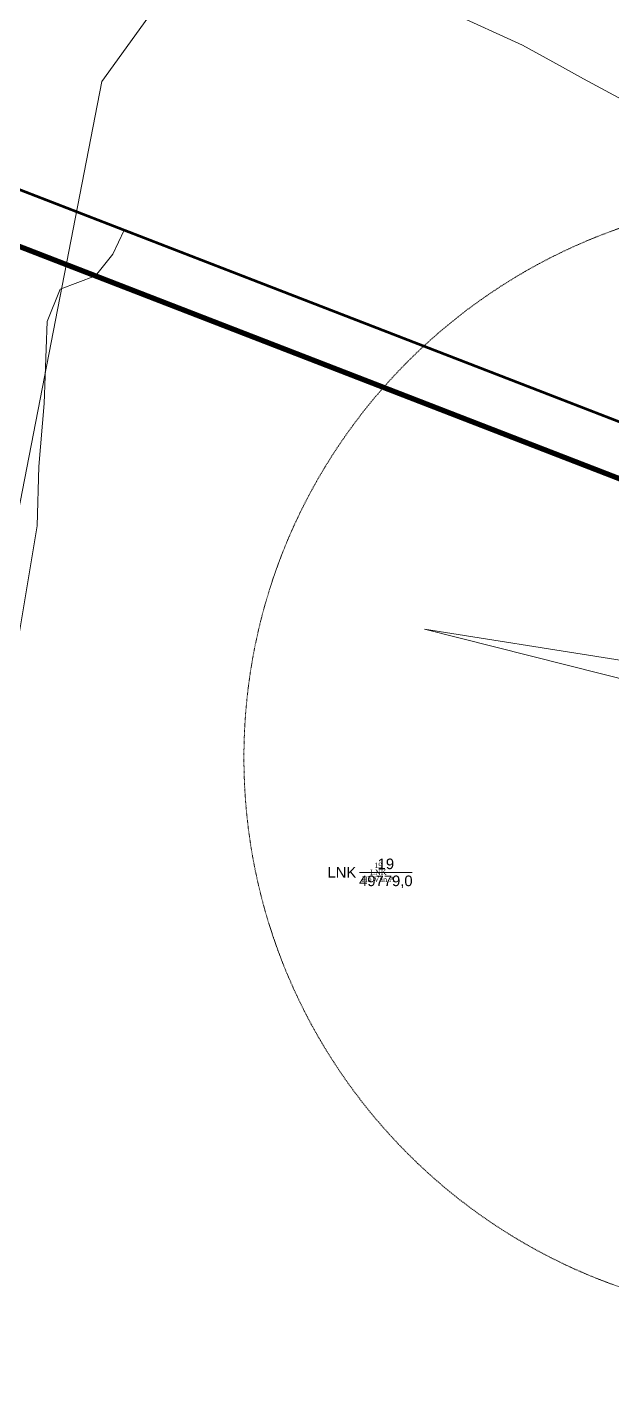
# Model space of a CAD drawing. Header units: metres. Extents: x 0 to 551036, y 0 to 1845929.
# Drawn here: x 547615.4 to 547725.8, y 1842539.4 to 1842794.2 of the extents above; entities that cross this region are included whole.
import ezdxf
from ezdxf.enums import TextEntityAlignment as Align

# ---------------------------------------------------------------- set-up
doc = ezdxf.new("R2010")
doc.units = ezdxf.units.M
doc.header["$MEASUREMENT"] = 0
doc.linetypes.add('Anordnung Grundriss$0$GESTRICHELT', pattern=[0.75, 0.5, -0.25])
doc.linetypes.add('BD HH1 KEM TMB$0$DASHDOT2', pattern=[0.5, 0.25, -0.125, 0, -0.125])
for name, color, linetype, lineweight in [('BD HH1 KEM TMB$0$duongdapcao', 7, 'Continuous', 0), ('BD HH1 KEM TMB$0$Ranh', 7, 'Continuous', 0), ('Level 10', 7, 'Continuous', 0), ('Level 13', 7, 'Continuous', 0), ('Level 15', 7, 'Continuous', 0), ('Level 2', 7, 'Continuous', 0), ('Level 4', 7, 'Continuous', 0), ('Q-CORRIDO', 7, 'Continuous', 0), ('Ranh', 7, 'Continuous', 0), ('Đường', 7, 'Continuous', 0)]:
    doc.layers.add(name, color=color, linetype=linetype, lineweight=lineweight)
doc.styles.add('Style-Arial', font='arial.ttf')
doc.styles.add('Style-Times New Roman', font='times.ttf')
doc.linetypes.add('FENCELINE1', pattern='A,6.35,-2.54,[133,ltypeshp.shx,S=2.54,R=0,X=-2.54,Y=0],-2.54,25.4', length=36.83)

# ---------------------------------------------------------------- blocks, each defined once
blk = doc.blocks.new('TB')
at = {"layer": 'Level 4', "color": 1, "lineweight": 13, "flags": 128}
blk.add_lwpolyline([(-131.5, 19.3), (-432.9, -620.6), (-85.8, -28.6)], dxfattribs=at)
at = {"layer": 'Level 4', "color": 2, "linetype": 'Anordnung Grundriss$0$GESTRICHELT', "lineweight": 13, "ltscale": 0.2}
blk.add_circle((0, 0), 1057.3, dxfattribs=at)
blk = doc.blocks.new('N_THUA_7')
at = {"layer": 'Level 13', "color": 2, "linetype": 'Continuous', "lineweight": 0}
blk.add_line((-3.56, 0), (6.4, 0), dxfattribs=at)
at = {"layer": 'Level 13', "color": 5, "linetype": 'Continuous', "lineweight": 0, "style": 'Style-Arial'}
blk.add_text('19', height=2, dxfattribs=at).set_placement((1.42, 1.6), align=Align.MIDDLE_CENTER)
at = {"layer": 'Level 2', "color": 3, "linetype": 'Continuous', "lineweight": 0, "style": 'Style-Arial'}
blk.add_text('LNK', height=2, dxfattribs=at).set_placement((-4.16, 0), align=Align.MIDDLE_RIGHT)
at = {"layer": 'Level 4', "color": 1, "linetype": 'Continuous', "lineweight": 0, "style": 'Style-Arial'}
blk.add_text('49779,0', height=2, dxfattribs=at).set_placement((1.42, -1.6), align=Align.MIDDLE_CENTER)

msp = doc.modelspace()

# ---------------------------------------------------------------- linework, layer by layer
at = {"layer": 'BD HH1 KEM TMB$0$duongdapcao', "flags": 128}
for points in [[(547628.32726, 1842747.25017), (547631.61752, 1842751.35063), (547633.75608, 1842755.87189)], [(547603.49283, 1842650.05657), (547608.0702, 1842658.74055), (547612.86325, 1842673.31779), (547617.33152, 1842700.07995), (547617.63234, 1842711.31757), (547618.66285, 1842723.18477), (547619.22604, 1842738.61697), (547621.68248, 1842744.72533), (547628.32726, 1842747.25017)]]:
    msp.add_lwpolyline(points, dxfattribs=at)
at = {"layer": 'BD HH1 KEM TMB$0$Ranh', "color": 3, "linetype": 'BD HH1 KEM TMB$0$DASHDOT2', "ltscale": 6, "const_width": 0.5}
msp.add_lwpolyline([(547034.43997, 1842987.82483), (547784.75541, 1842697.43071), (548199.83297, 1842214.79155), (548597.52544, 1841937.88793), (548392.50742, 1841468.26311), (548551.48494, 1841051.14892), (548101.10368, 1840704.91926), (547600.75752, 1840951.69702), (547242.57197, 1841928.07708), (546883.41754, 1842351.55456)], dxfattribs=at)
at = {"layer": 'Level 10', "color": 5, "linetype": 'Continuous', "lineweight": 0, "flags": 128}
for points in [[(547609.11, 1842679), (547629.56, 1842783.91), (547638.24, 1842795.93)], [(547695.37, 1842796.92), (547708.93, 1842790.76), (547715.86, 1842786.91), (547720.4402, 1842784.4406), (547751.36, 1842767.77), (547767.84, 1842770.24)]]:
    msp.add_lwpolyline(points, dxfattribs=at)
at = {"layer": 'Q-CORRIDO', "color": 1}
msp.add_circle((547762.074, 1842656.379), 210, dxfattribs=at)
at = {"layer": 'Ranh', "linetype": 'FENCELINE1', "lineweight": 13, "const_width": 1}
msp.add_lwpolyline([(545039.78842, 1844094.35008), (545124.08835, 1843654.25007), (545296.08835, 1843665.35004), (545306.4884, 1843960.65004), (545709.48834, 1843646.54997), (545656.48829, 1843320.54998), (546108.28829, 1843335.54991), (547778.80819, 1842689.00963), (548193.07811, 1842207.30956), (548585.07806, 1841934.3695), (548381.70799, 1841468.51953), (548541.08792, 1841050.34951), (548101.40786, 1840712.89958), (547608.7779, 1840958.86966), (547251.34806, 1841933.18972), (546890.08813, 1842359.14978), (545600.78827, 1843192.74999), (545260.58826, 1843158.05004), (544710.1383, 1843401.59013), (544568.32841, 1844020.54016), (545039.78842, 1844094.35008)], dxfattribs=at)

# ---------------------------------------------------------------- block references
at = {"layer": 'Level 2', "color": 3, "linetype": 'Continuous', "lineweight": 0}
msp.add_blockref('N_THUA_7', (547681.70564, 1842634.73484), dxfattribs=at)
at = {"layer": 'Đường', "lineweight": 13, "xscale": 0.1, "yscale": 0.1, "zscale": 0.1, "rotation": 286.2264331696364}
msp.add_blockref('TB', (547762.074, 1842656.379), dxfattribs=at)

# ---------------------------------------------------------------- texts
at = {"layer": 'Level 15', "color": 2, "linetype": 'Continuous', "lineweight": 0, "insert": (547681.70564, 1842634.73484), "char_height": 1, "attachment_point": 5, "line_spacing_factor": 0.790495, "style": 'Style-Times New Roman'}
msp.add_mtext('19\\PLNK\\PHồ Văn A', dxfattribs=at)

doc.saveas('drawing.dxf')
